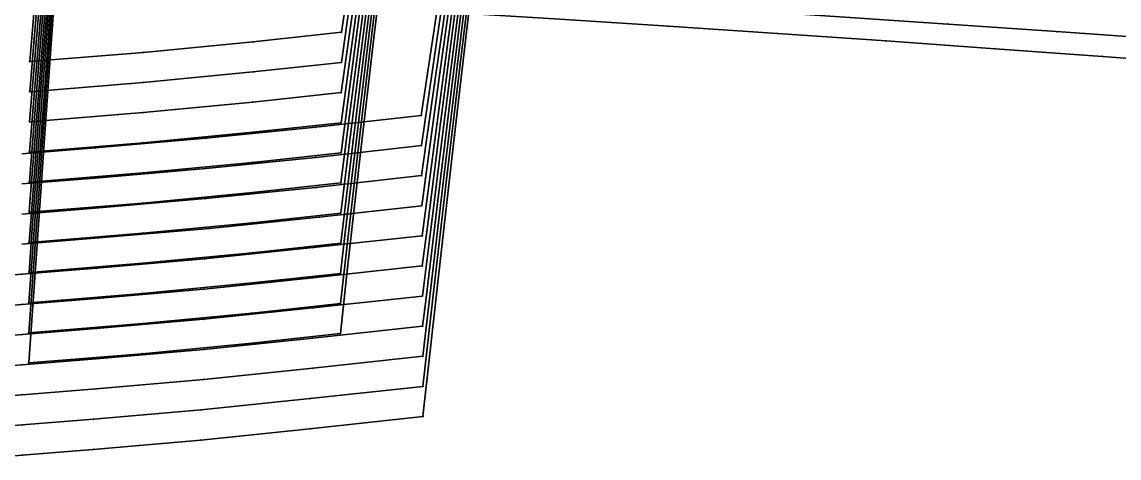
# Model space of a CAD drawing. Extents: x -2408 to 1029, y -526 to 2095.
# Drawn here: x -230.8 to -78.1, y 642.4 to 703 of the extents above; entities that cross this region are included whole.
import ezdxf

# ---------------------------------------------------------------- set-up
doc = ezdxf.new("R2010")
doc.units = 0

# ---------------------------------------------------------------- blocks, each defined once
blk = doc.blocks.new(' -30')
at = {"layer": '1'}
blk.add_lwpolyline([(31.001421, -176.512659), (28.294098, -191.275789), (25.59193, -206.483257), (23.03223, -221.307352), (20.468155, -236.538679), (17.963312, -251.779861), (15.506252, -267.084718), (13.163728, -282.05538), (10.86412, -297.137159), (8.794178, -310.970135), (-5.88525, -312.609182), (-21.190598, -314.147225), (-36.59148, -315.480425), (-46.831846, -316.310787)], dxfattribs=at)
at = {"layer": '14'}
blk.add_lwpolyline([(19.584716, -168.470557), (16.44106, -185.459826), (13.388816, -202.552839), (10.512979, -219.172334), (7.845557, -235.02047), (5.418554, -249.799407), (2.933615, -265.292799), (0.612923, -280.114434), (-1.669604, -295.087465), (-2.310144, -299.394169), (-14.623858, -300.726817), (-29.894684, -302.187182), (-45.705562, -303.476734), (-45.705562, -303.476734), (-45.123364, -296.84259), (-43.857443, -282.417409), (-42.430701, -266.159663), (-41.164423, -251.730409), (-39.762297, -235.753175), (-38.253435, -218.559679), (-36.666947, -200.481631), (-35.031942, -181.850737), (-33.377531, -162.998705)], dxfattribs=at)
at = {"layer": '2'}
for p in [(-2.310144, -299.394169), (-45.705562, -303.476734), (8.794178, -310.970135)]:
    blk.add_point(p, dxfattribs=at)
at = {"layer": '3'}
for p in [(-14.623858, -300.726817), (-29.894684, -302.187182), (-45.705562, -303.476734), (-5.88525, -312.609182), (-21.190598, -314.147225), (-36.59148, -315.480425)]:
    blk.add_point(p, dxfattribs=at)
at = {"layer": '4'}
blk.add_point((-45.705562, -303.476734), dxfattribs=at)
blk = doc.blocks.new(' -31')
at = {"layer": '1'}
blk.add_lwpolyline([(31.475242, -173.485006), (28.75571, -188.638719), (26.130428, -203.747088), (23.578905, -218.868095), (21.128572, -233.770103), (18.698199, -248.910995), (16.335853, -263.973199), (14.016722, -279.131526), (11.796668, -294.031834), (9.652129, -308.723848), (8.823884, -314.470463), (-5.895816, -316.114035), (-21.205548, -317.652384), (-36.605476, -318.98546), (-46.819592, -319.813747)], dxfattribs=at)
at = {"layer": '14'}
blk.add_lwpolyline([(20.063616, -165.297324), (16.89759, -182.771743), (13.819778, -200.403124), (10.915645, -217.598059), (8.216589, -234.050346), (5.754009, -249.453769), (3.221772, -265.690253), (0.838213, -281.363997), (-1.266564, -295.569536), (-2.325335, -302.899323), (-14.639045, -304.231971), (-29.909871, -305.692335), (-45.720749, -306.981907), (-45.720749, -306.981907), (-45.137801, -300.174474), (-43.870248, -285.372503), (-42.441664, -268.690082), (-41.173751, -253.883908), (-39.769817, -237.489332), (-38.259009, -219.846726), (-36.670475, -201.296462), (-35.033361, -182.178911), (-33.376818, -162.834466)], dxfattribs=at)
at = {"layer": '2'}
for p in [(-2.325335, -302.899323), (-45.720749, -306.981907), (8.823884, -314.470463)]:
    blk.add_point(p, dxfattribs=at)
at = {"layer": '3'}
for p in [(-45.137801, -300.174474), (-14.639045, -304.231971), (-45.720749, -306.981907), (-29.909871, -305.692335), (9.652129, -308.723848), (-5.895816, -316.114035), (-21.205548, -317.652384), (-36.605476, -318.98546)]:
    blk.add_point(p, dxfattribs=at)
at = {"layer": '4'}
blk.add_point((-45.720749, -306.981907), dxfattribs=at)
blk = doc.blocks.new(' -32')
at = {"layer": '1'}
blk.add_lwpolyline([(32.028579, -169.867451), (29.358146, -185.041987), (26.765117, -200.266231), (24.31381, -215.087562), (21.858251, -230.334545), (19.52172, -245.201595), (17.178421, -260.466262), (14.934187, -275.471825), (12.757727, -290.411454), (10.64641, -305.202067), (8.854848, -317.970638), (-5.90563, -319.618813), (-21.220422, -321.157549), (-36.619105, -322.490482), (-46.80871, -323.316803)], dxfattribs=at)
at = {"layer": '14'}
blk.add_lwpolyline([(20.546273, -161.965109), (17.890051, -176.872326), (15.271854, -192.053983), (12.76538, -207.033082), (9.930178, -224.484278), (7.312312, -241.067052), (4.942582, -256.466773), (2.53259, -272.518207), (0.305931, -287.725786), (-1.707681, -301.853727), (-2.340525, -306.404495), (-14.654237, -307.737144), (-29.925063, -309.197508), (-45.735941, -310.487061), (-45.735941, -310.487061), (-44.721313, -298.352664), (-43.556797, -284.425696), (-42.046385, -266.361992), (-40.728198, -250.597191), (-39.283541, -233.319882), (-37.741602, -214.879135), (-36.131564, -195.623971), (-34.482614, -175.903425)], dxfattribs=at)
at = {"layer": '2'}
for p in [(-2.340525, -306.404495), (-45.735941, -310.487061), (8.854848, -317.970638)]:
    blk.add_point(p, dxfattribs=at)
at = {"layer": '3'}
for p in [(-44.721313, -298.352664), (-1.707681, -301.853727), (10.64641, -305.202067), (-14.654237, -307.737144), (-29.925063, -309.197508), (-45.735941, -310.487061), (-5.90563, -319.618813), (-21.220422, -321.157549), (-36.619105, -322.490482)]:
    blk.add_point(p, dxfattribs=at)
at = {"layer": '4'}
blk.add_point((-45.735941, -310.487061), dxfattribs=at)
blk = doc.blocks.new(' -33')
at = {"layer": '1'}
blk.add_lwpolyline([(32.401728, -167.128205), (29.81433, -182.135976), (27.269856, -197.377452), (24.858088, -212.262082), (22.451721, -227.525934), (20.136328, -242.583103), (17.843143, -257.864375), (15.645686, -272.905587), (13.527665, -287.773234), (11.406971, -302.963508), (9.388162, -317.688627), (8.876446, -321.471863), (-5.457212, -323.074483), (-20.698023, -324.612202), (-36.094769, -325.951828), (-46.799045, -326.819305)], dxfattribs=at)
at = {"layer": '14'}
blk.add_lwpolyline([(18.846213, -170.94472), (16.239558, -186.263238), (13.687068, -201.751676), (11.258799, -216.919608), (8.533448, -234.434907), (6.042324, -250.896558), (3.815622, -265.981572), (1.59227, -281.410002), (-0.59995, -297.021955), (-2.355715, -309.909668), (-14.66943, -311.242317), (-29.940255, -312.702681), (-45.751133, -313.992233), (-45.751133, -313.992233), (-44.735199, -301.55661), (-43.569186, -287.283921), (-42.05683, -268.771795), (-40.736945, -252.615636), (-39.290431, -234.909455), (-37.746507, -216.010922), (-36.134399, -196.277771), (-34.483326, -176.067667), (-32.822513, -155.738348)], dxfattribs=at)
at = {"layer": '2'}
for p in [(-2.355715, -309.909668), (-45.751133, -313.992233), (8.876446, -321.471863)]:
    blk.add_point(p, dxfattribs=at)
at = {"layer": '3'}
for p in [(-0.59995, -297.021955), (-44.735199, -301.55661), (11.406971, -302.963508), (-14.66943, -311.242317), (-29.940255, -312.702681), (-45.751133, -313.992233), (9.388162, -317.688627), (-5.457212, -323.074483), (-20.698023, -324.612202), (-36.094769, -325.951828)]:
    blk.add_point(p, dxfattribs=at)
at = {"layer": '4'}
blk.add_point((-45.751133, -313.992233), dxfattribs=at)
blk = doc.blocks.new(' -34')
at = {"layer": '1'}
blk.add_lwpolyline([(33.164421, -162.018732), (30.6374, -176.888243), (28.17123, -191.872962), (25.747429, -207.056014), (23.418537, -222.062692), (21.142327, -237.126687), (18.928284, -252.150665), (16.762541, -267.181782), (14.636688, -282.253826), (12.570529, -297.299002), (10.572975, -312.35331), (8.939537, -324.968567), (-6.259771, -326.610973), (-21.420251, -328.180149), (-36.413426, -329.488988), (-46.790519, -330.321388), (-51.726488, -330.717326)], dxfattribs=at)
at = {"layer": '14'}
blk.add_lwpolyline([(1.84645, -282.074002), (-0.209566, -297.102061), (-2.139563, -311.628463), (-2.370906, -313.414822), (-14.684616, -314.74747), (-29.955441, -316.207834), (-45.76632, -317.497406), (-45.76632, -317.497406), (-45.615143, -315.604518), (-44.493508, -301.560523), (-43.232795, -285.77514)], dxfattribs=at)
at = {"layer": '2'}
for p in [(-2.370906, -313.414822), (-45.76632, -317.497406), (8.939537, -324.968567)]:
    blk.add_point(p, dxfattribs=at)
at = {"layer": '3'}
for p in [(-0.209566, -297.102061), (12.570529, -297.299002), (-44.493508, -301.560523), (-2.139563, -311.628463), (10.572975, -312.35331), (-45.615143, -315.604518), (-14.684616, -314.74747), (-45.76632, -317.497406), (-29.955441, -316.207834), (-6.259771, -326.610973), (-21.420251, -328.180149), (-36.413426, -329.488988), (-46.790519, -330.321388)]:
    blk.add_point(p, dxfattribs=at)
at = {"layer": '4'}
for p in [(-45.76632, -317.497406), (-46.790519, -330.321388)]:
    blk.add_point(p, dxfattribs=at)
blk = doc.blocks.new(' -35')
at = {"layer": '1'}
blk.add_lwpolyline([(31.118014, -173.519019), (28.712998, -188.389392), (26.325745, -203.609995), (24.056845, -218.501739), (21.862068, -233.299969), (19.641177, -248.66026), (17.534241, -263.575783), (15.439514, -278.730104), (13.427843, -293.658818), (11.476412, -308.59545), (9.552536, -323.717233), (8.947917, -328.471184), (-6.276197, -330.116275), (-21.435544, -331.685323), (-36.429235, -332.99418), (-46.78319, -333.82473), (-51.702818, -334.219371)], dxfattribs=at)
at = {"layer": '14'}
blk.add_lwpolyline([(0.709868, -293.009817), (-1.192807, -307.544226), (-2.386096, -316.919994), (-14.699809, -318.252643), (-29.970634, -319.713007), (-45.781512, -321.002579), (-45.781512, -321.002579), (-45.630141, -319.064922), (-44.507065, -304.688776), (-43.244736, -288.530091)], dxfattribs=at)
at = {"layer": '2'}
for p in [(-2.386096, -316.919994), (-45.781512, -321.002579), (8.947917, -328.471184)]:
    blk.add_point(p, dxfattribs=at)
at = {"layer": '3'}
for p in [(-44.507065, -304.688776), (-1.192807, -307.544226), (11.476412, -308.59545), (-45.630141, -319.064922), (-14.699809, -318.252643), (-29.970634, -319.713007), (-45.781512, -321.002579), (9.552536, -323.717233), (-6.276197, -330.116275), (-21.435544, -331.685323), (-46.78319, -333.82473), (-36.429235, -332.99418)]:
    blk.add_point(p, dxfattribs=at)
at = {"layer": '4'}
for p in [(-45.781512, -321.002579), (-46.78319, -333.82473)]:
    blk.add_point(p, dxfattribs=at)
blk = doc.blocks.new(' -36')
at = {"layer": '1'}
blk.add_lwpolyline([(31.305343, -171.832824), (28.897705, -187.031336), (26.559378, -202.258481), (24.291024, -217.478387), (22.12355, -232.428315), (19.970033, -247.664884), (17.866428, -262.908425), (15.835706, -277.963867), (13.831663, -293.2208), (11.885915, -308.490291), (9.974508, -323.825703), (8.967531, -331.972618), (-6.289378, -333.621212), (-21.45056, -335.190469), (-36.443399, -336.499496), (-46.776857, -337.327843), (-51.675367, -337.720487)], dxfattribs=at)
at = {"layer": '14'}
blk.add_lwpolyline([(19.740151, -163.803816), (17.090703, -180.331549), (14.493383, -197.121681), (12.019141, -213.645721), (9.684391, -229.702255), (7.505557, -245.089814), (5.119883, -262.388199), (3.010748, -278.085062), (0.937459, -293.909489), (-1.045863, -309.466333), (-2.401287, -320.425148), (-14.715003, -321.757798), (-29.985828, -323.218169), (-45.7967, -324.507751), (-45.796704, -324.507751), (-45.384744, -319.11944), (-44.239405, -304.138785), (-42.886366, -286.441487), (-41.662436, -270.432889), (-40.291833, -252.505847), (-38.803887, -233.044013), (-37.227936, -212.431096), (-35.593317, -191.050809), (-33.92936, -169.28681)], dxfattribs=at)
at = {"layer": '2'}
for p in [(-2.401287, -320.425148), (-45.796704, -324.507751), (8.967531, -331.972618)]:
    blk.add_point(p, dxfattribs=at)
at = {"layer": '3'}
for p in [(0.937459, -293.909489), (-44.239405, -304.138785), (11.885915, -308.490291), (-1.045863, -309.466333), (-45.384744, -319.11944), (-14.715003, -321.757798), (-29.985828, -323.218169), (-45.7967, -324.507751), (9.974508, -323.825703), (-6.289378, -333.621212), (-21.45056, -335.190469), (-46.776857, -337.327843), (-36.443399, -336.499496)]:
    blk.add_point(p, dxfattribs=at)
at = {"layer": '4'}
for p in [(-45.7967, -324.507751), (-46.776857, -337.327843)]:
    blk.add_point(p, dxfattribs=at)
blk = doc.blocks.new(' -37')
at = {"layer": '1'}
blk.add_lwpolyline([(31.917978, -167.386059), (29.566758, -182.439997), (27.285612, -197.504728), (25.054684, -212.689494), (22.900884, -227.772931), (20.828694, -242.668798), (18.778541, -257.766653), (16.789108, -272.75228), (14.832098, -287.862507), (12.94765, -302.848391), (11.096275, -317.9719), (9.277213, -333.050597), (8.985937, -335.474167), (-6.302403, -337.126134), (-21.465563, -338.695611), (-36.457505, -340.004558), (-46.771507, -340.831337), (-51.650178, -341.222437)], dxfattribs=at)
at = {"layer": '14'}
blk.add_lwpolyline([(19.675459, -163.505107), (17.023798, -180.4354), (14.426467, -197.634143), (11.954161, -214.560019), (9.622944, -231.006763), (7.448891, -246.768041), (5.448068, -261.637589), (3.298376, -278.013451), (1.171975, -294.644615), (-0.701022, -309.696005), (-2.416477, -323.930321), (-14.730188, -325.262971), (-30.001014, -326.723341), (-45.811892, -328.012886), (-45.811892, -328.012886), (-45.399405, -322.502914), (-44.2526, -307.183969), (-42.89783, -289.087042), (-41.672335, -272.716969), (-40.299975, -254.38507), (-38.810126, -234.483766), (-37.232159, -213.405387), (-35.595446, -191.54229), (-33.929359, -169.286815)], dxfattribs=at)
at = {"layer": '2'}
for p in [(-2.416477, -323.930321), (-45.811892, -328.012886), (8.985937, -335.474167)]:
    blk.add_point(p, dxfattribs=at)
at = {"layer": '3'}
for p in [(1.171975, -294.644615), (12.94765, -302.848391), (-44.2526, -307.183969), (-0.701022, -309.696005), (11.096275, -317.9719), (-45.399405, -322.502914), (-14.730188, -325.262971), (-30.001014, -326.723341), (-45.811892, -328.012886), (9.277213, -333.050597), (-6.302403, -337.126134), (-21.465563, -338.695611), (-36.457505, -340.004558), (-46.771507, -340.831337)]:
    blk.add_point(p, dxfattribs=at)
at = {"layer": '4'}
for p in [(-45.811892, -328.012886), (-46.771507, -340.831337)]:
    blk.add_point(p, dxfattribs=at)
blk = doc.blocks.new(' -38')
at = {"layer": '1'}
blk.add_lwpolyline([(32.483047, -163.092282), (30.189243, -177.982696), (27.962779, -192.883327), (25.769479, -208.018841), (23.669796, -222.93785), (21.614176, -237.940779), (19.617969, -252.873958), (17.624889, -268.128991), (15.718471, -283.07392), (13.830111, -298.318725), (12.030936, -313.276906), (10.261508, -328.238653), (8.997169, -338.976479), (-6.317054, -340.631246), (-21.480706, -342.200776), (-36.472426, -343.509698), (-46.767049, -344.334946), (-51.629158, -344.72472)], dxfattribs=at)
at = {"layer": '14'}
blk.add_lwpolyline([(3.591781, -277.765962), (1.698158, -292.901964), (-0.100698, -307.643525), (-1.821911, -322.152544), (-2.431667, -327.435493), (-14.745382, -328.768144), (-30.016207, -330.228514), (-45.827084, -331.518059), (-45.827084, -331.518059), (-44.804623, -317.576313), (-43.631118, -301.575003), (-42.518429, -286.402942)], dxfattribs=at)
at = {"layer": '2'}
for p in [(-2.431667, -327.435493), (-45.827084, -331.518059), (8.997169, -338.976479)]:
    blk.add_point(p, dxfattribs=at)
at = {"layer": '3'}
for p in [(1.698158, -292.901964), (13.830111, -298.318725), (-43.631118, -301.575003), (-0.100698, -307.643525), (12.030936, -313.276906), (-44.804623, -317.576313), (-1.821911, -322.152544), (10.261508, -328.238653), (-14.745382, -328.768144), (-30.016207, -330.228514), (-45.827084, -331.518059), (-6.317054, -340.631246), (-36.472426, -343.509698), (-21.480706, -342.200776), (-46.767049, -344.334946)]:
    blk.add_point(p, dxfattribs=at)
at = {"layer": '4'}
for p in [(-45.827084, -331.518059), (-46.767049, -344.334946)]:
    blk.add_point(p, dxfattribs=at)
blk = doc.blocks.new(' -39')
at = {"layer": '1'}
for points in [[(-340.89891, 229.258212), (-356.05892, 230.112318), (-371.146549, 231.043218), (-386.320927, 232.036878), (-401.402145, 233.064653), (-416.717356, 234.140262), (-431.794795, 235.222151), (-447.073284, 236.333334), (-462.149187, 237.436308), (-477.394198, 238.550123), (-492.470926, 239.64176), (-507.509893, 240.711686), (-522.589881, 241.75742), (-537.672038, 242.772494), (-552.905503, 243.764494), (-567.991709, 244.716284), (-583.240792, 245.651257), (-598.330102, 246.552582), (-613.593706, 247.442718), (-628.685368, 248.304167), (-643.962419, 249.160203), (-659.055701, 249.992949)], [(32.675678, -161.074401), (30.377139, -176.272744), (28.147139, -191.481311), (26.008003, -206.535359), (23.907784, -221.762385), (21.883158, -236.846901), (19.888271, -252.088035), (17.968527, -267.102695), (16.065096, -282.355529), (14.212866, -297.632383), (12.414448, -312.89794), (10.652834, -328.167821), (9.021389, -342.477379), (-6.68889, -344.174981), (-21.856916, -345.740545), (-36.847339, -347.044002), (-46.763444, -347.83886), (-51.949772, -348.254585)]]:
    blk.add_lwpolyline(points, dxfattribs=at)
at = {"layer": '14'}
blk.add_lwpolyline([(2.255168, -290.688573), (0.334975, -306.741796), (-1.437959, -321.994955), (-2.446858, -330.940666), (-14.76057, -332.273313), (-30.031397, -333.733671), (-45.842271, -335.023232), (-45.842276, -335.023232), (-44.81851, -320.78026), (-43.643506, -304.43322), (-42.529397, -288.933367)], dxfattribs=at)
at = {"layer": '2'}
for p in [(-2.446858, -330.940666), (-45.842276, -335.023232), (9.021389, -342.477379)]:
    blk.add_point(p, dxfattribs=at)
at = {"layer": '3'}
for p in [(-522.589881, 241.75742), (-507.509893, 240.711686), (14.212866, -297.632383), (-43.643506, -304.43322), (0.334975, -306.741796), (12.414448, -312.89794), (-44.81851, -320.78026), (-1.437959, -321.994955), (10.652834, -328.167821), (-14.76057, -332.273313), (-30.031397, -333.733671), (-45.842271, -335.023232), (-6.68889, -344.174981), (-21.856916, -345.740545), (-46.763444, -347.83886), (-36.847339, -347.044002)]:
    blk.add_point(p, dxfattribs=at)
at = {"layer": '4'}
for p in [(-45.842271, -335.023232), (-46.763444, -347.83886)]:
    blk.add_point(p, dxfattribs=at)
blk = doc.blocks.new(' -40')
at = {"layer": '1'}
for points in [[(-333.868077, 225.489849), (-349.184174, 226.344599), (-364.379283, 227.286502), (-379.716607, 228.30546), (-394.904177, 229.361452), (-410.090633, 230.452662), (-425.273948, 231.569132), (-440.423479, 232.700667), (-455.604753, 233.844475), (-470.785808, 234.990149), (-485.902368, 236.124646), (-501.085108, 237.248833), (-516.049763, 238.333318), (-531.236336, 239.404673), (-546.337476, 240.437512), (-561.528378, 241.444435), (-576.645066, 242.418296), (-591.839478, 243.372092), (-606.970634, 244.29937), (-622.167614, 245.210584), (-637.312191, 246.101386), (-652.511042, 246.980817)], [(33.205199, -156.758162), (30.982556, -171.647), (28.807646, -186.66135), (26.709159, -201.604125), (24.661107, -216.636269), (22.677641, -231.607982), (20.734908, -246.654071), (18.837424, -261.705962), (17.00166, -276.604681), (15.193906, -291.667594), (13.429258, -306.829152), (11.718877, -321.903454), (10.05064, -336.833296), (9.034179, -345.979538), (-6.702585, -347.679998), (-21.872005, -349.245701), (-36.861796, -350.549084), (-46.760602, -351.342583), (-51.930402, -351.756984)]]:
    blk.add_lwpolyline(points, dxfattribs=at)
at = {"layer": '14'}
blk.add_lwpolyline([(4.195515, -276.734939), (2.215534, -293.284352), (0.304094, -309.700381), (-1.459382, -325.298129), (-2.462048, -334.445839), (-14.775756, -335.778485), (-30.046582, -337.238844), (-45.857463, -338.528404), (-45.857463, -338.528404), (-44.832391, -323.984206), (-43.655889, -307.291427), (-42.540359, -291.463759), (-41.257747, -273.265457)], dxfattribs=at)
at = {"layer": '2'}
for p in [(-2.462048, -334.445839), (-45.857463, -338.528404), (9.034179, -345.979538)]:
    blk.add_point(p, dxfattribs=at)
at = {"layer": '3'}
for p in [(-561.528378, 241.444435), (-546.337476, 240.437512), (-531.236336, 239.404673), (-516.049763, 238.333318), (-501.085108, 237.248833), (-42.540359, -291.463759), (15.193906, -291.667594), (2.215534, -293.284352), (13.429258, -306.829152), (-43.655889, -307.291427), (0.304094, -309.700381), (11.718877, -321.903454), (-44.832391, -323.984206), (-1.459382, -325.298129), (-14.775756, -335.778485), (-30.046582, -337.238844), (10.05064, -336.833296), (-45.857463, -338.528404), (-6.702585, -347.679998), (-21.872005, -349.245701), (-36.861796, -350.549084), (-46.760602, -351.342583)]:
    blk.add_point(p, dxfattribs=at)
at = {"layer": '4'}
for p in [(-45.857463, -338.528404), (-46.760602, -351.342583)]:
    blk.add_point(p, dxfattribs=at)

msp = doc.modelspace()

# ---------------------------------------------------------------- block references
at = {"layer": '1'}
for name, p in [(' -32', (-184.050523, 999.622732)), (' -30', (-184.050297, 1001.000083)), (' -31', (-184.050388, 1000.311413)), (' -34', (-184.050758, 998.245407)), (' -33', (-184.050694, 998.934067)), (' -35', (-184.051047, 997.556724)), (' -36', (-184.051123, 996.868036)), (' -37', (-184.051318, 996.179365)), (' -38', (-184.051331, 995.490688)), (' -39', (-184.051506, 994.802025)), (' -40', (-184.051738, 994.113352)), (' -39', (420.69429, 460.98861)), (' -40', (420.69429, 460.98861))]:
    msp.add_blockref(name, p, dxfattribs=at)

doc.saveas('drawing.dxf')
